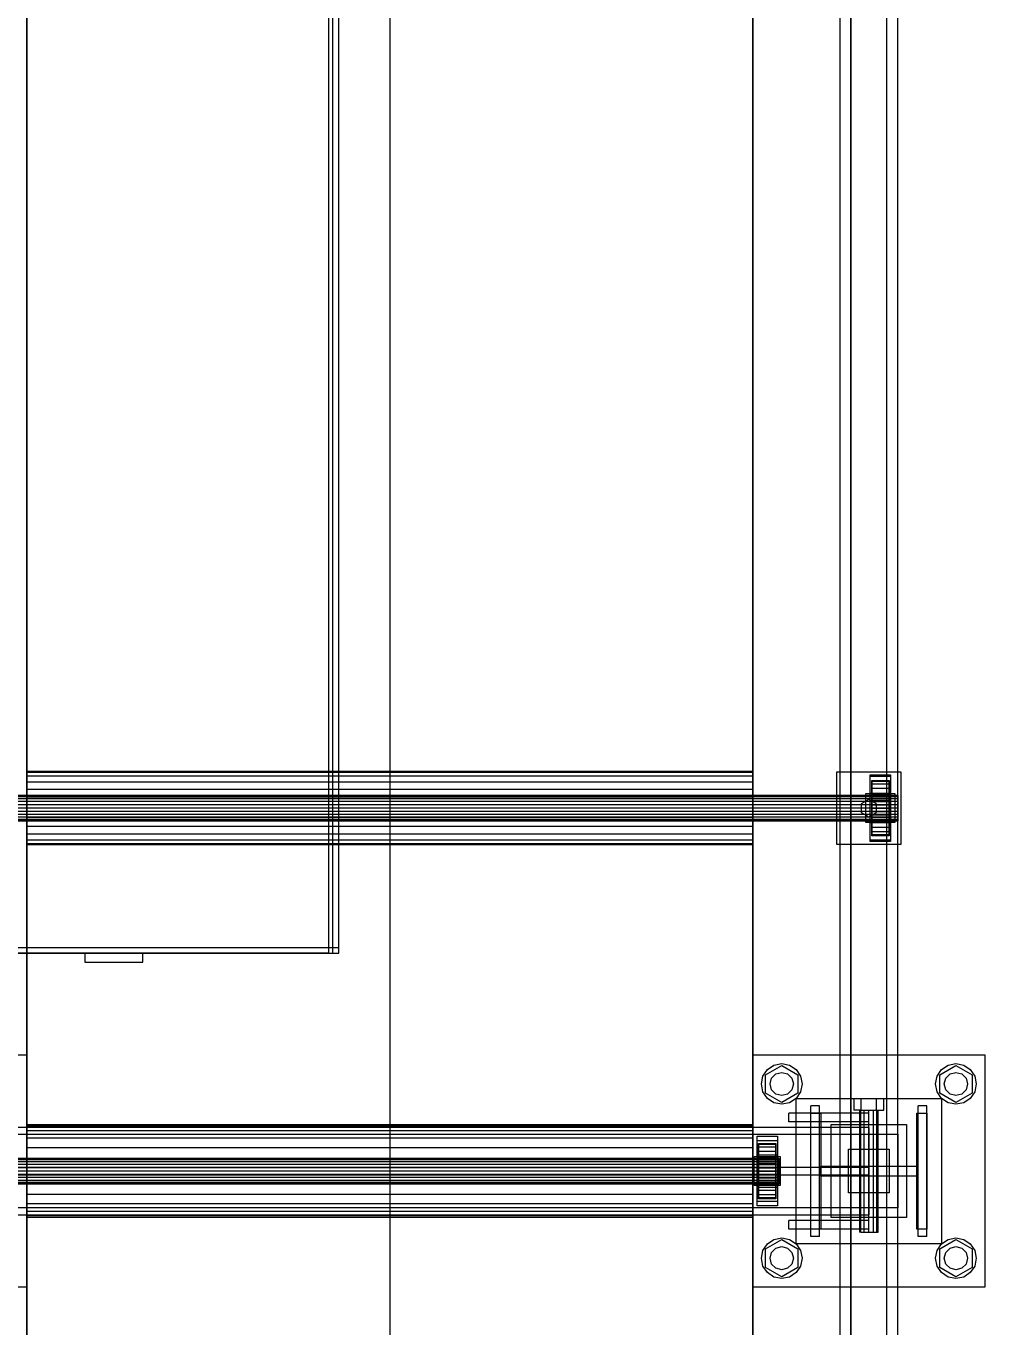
# Model space of a CAD drawing. Header units: millimetres. Extents: x -2500 to 58855, y -53268 to 6837.
# Drawn here: x 57867 to 58527, y -19507 to -18611 of the extents above; entities that cross this region are included whole.
import ezdxf

# ---------------------------------------------------------------- set-up
doc = ezdxf.new("R2010")
doc.units = ezdxf.units.MM
for name, color, linetype, lineweight in [('COTAS_R', 1, 'Continuous', 0), ('superior_C04', 7, 'Continuous', 0), ('superior_secador', 7, 'Continuous', 0)]:
    doc.layers.add(name, color=color, linetype=linetype, lineweight=lineweight)
doc.dimstyles.new('R19_100', dxfattribs={"dimtxt": 250, "dimasz": 150, "dimexe": 150, "dimexo": 80, "dimgap": 100, "dimtad": 1, "dimtih": 1, "dimtoh": 1, "dimdsep": 46, "dimcen": 0.09, "dimadec": 0, "dimazin": 0, "dimtfac": 1, "dimtdec": 4, "dimtofl": 0, "dimtmove": 0, "dimatfit": 3, "dimfxl": 1, "dimtolj": 1, "dimtzin": 0, "dimarcsym": 0})

# ---------------------------------------------------------------- blocks, each defined once
blk = doc.blocks.new('*D26')
at = {"layer": 'COTAS_R', "color": 0, "lineweight": -2, "transparency": 16777216}
for p, q in [((58037.12, -15400), (57067.12, -15400)), ((57217.12, -19600), (57217.12, -15550)), ((58037.12, -19750), (57067.12, -19750))]:
    blk.add_line(p, q, dxfattribs=at)
at = {"layer": 'COTAS_R', "color": 0, "transparency": 16777216}
for points in [[(57192.12, -15550), (57242.12, -15550), (57217.12, -15400)], [(57192.12, -19600), (57242.12, -19600), (57217.12, -19750)]]:
    blk.add_solid(points, dxfattribs=at)
at = {"layer": 'Defpoints', "color": 0, "transparency": 16777216}
for p in [(57217.12, -15400), (58117.12, -15400), (58117.12, -19750)]:
    blk.add_point(p, dxfattribs=at)

msp = doc.modelspace()

# ---------------------------------------------------------------- linework, layer by layer
at = {"layer": 'superior_C04'}
for p, q in [((57867.116, -19750), (57867.116, -15400)), ((58367.116, -15400), (58367.116, -19750)), ((57867.116, -18420), (57867.116, -19400)), ((58117.116, -18420), (58117.116, -19400)), ((58367.116, -19400), (58367.116, -18420)), ((58427.116, -18550), (58427.116, -19750)), ((58434.616, -19748.878), (58434.616, -18548.878)), ((58434.616, -18551.122), (58434.616, -19751.122)), ((58459.616, -19748.878), (58459.616, -18548.878)), ((58459.616, -19751.122), (58459.616, -18551.122)), ((58467.116, -19750), (58467.116, -18550)), ((57867.116, -19124.6), (57867.116, -19125.465)), ((57867.116, -19124.6), (58367.116, -19124.6)), ((57867.116, -19125.465), (57867.116, -19128.003)), ((58367.116, -19125.465), (57867.116, -19125.465)), ((58367.116, -19125.465), (58367.116, -19124.6)), ((58367.116, -19125.465), (58367.116, -19128.003)), ((58425.116, -19175), (58425.116, -19125)), ((58425.116, -19125), (58469.116, -19125)), ((58448.116, -19173), (58448.116, -19127)), ((58448.116, -19127), (58462.116, -19127)), ((58462.116, -19127), (58462.116, -19173)), ((58469.116, -19125), (58469.116, -19175)), ((57867.116, -19128.003), (57867.116, -19132.039)), ((58367.116, -19128.003), (57867.116, -19128.003)), ((57867.116, -19132.039), (57867.116, -19137.3)), ((58367.116, -19132.039), (57867.116, -19132.039)), ((58367.116, -19128.003), (58367.116, -19132.039)), ((58367.116, -19132.039), (58367.116, -19137.3)), ((58448.116, -19140), (58448.116, -19128)), ((58448.116, -19128), (58462.116, -19128)), ((58449.116, -19141), (58449.116, -19131)), ((58449.116, -19131), (58449.116, -19131.647)), ((58449.116, -19131), (58461.116, -19131)), ((58449.116, -19131.647), (58449.116, -19141.307)), ((58461.116, -19131.647), (58449.116, -19131.647)), ((58449.116, -19131.647), (58449.116, -19133.546)), ((58449.116, -19133.546), (58449.116, -19142.206)), ((58461.116, -19133.546), (58449.116, -19133.546)), ((58449.116, -19133.546), (58449.116, -19136.565)), ((58449.116, -19136.565), (58449.116, -19143.636)), ((58461.116, -19136.565), (58449.116, -19136.565)), ((58449.116, -19136.565), (58449.116, -19140.5)), ((58461.116, -19131.647), (58461.116, -19131)), ((58461.116, -19131), (58461.116, -19141)), ((58461.116, -19141.307), (58461.116, -19131.647)), ((58461.116, -19133.546), (58461.116, -19131.647)), ((58461.116, -19142.206), (58461.116, -19133.546)), ((58461.116, -19136.565), (58461.116, -19133.546)), ((58461.116, -19143.636), (58461.116, -19136.565)), ((58461.116, -19140.5), (58461.116, -19136.565)), ((58462.116, -19128), (58462.116, -19140)), ((57767.116, -19141), (58467.116, -19141)), ((58467.116, -19141.307), (57767.116, -19141.307)), ((58467.116, -19142.206), (57767.116, -19142.206)), ((58467.116, -19143.636), (57767.116, -19143.636)), ((58467.116, -19145.5), (57767.116, -19145.5)), ((57867.116, -19137.3), (57867.116, -19143.426)), ((58367.116, -19137.3), (57867.116, -19137.3)), ((57867.116, -19143.426), (57867.116, -19150)), ((58367.116, -19143.426), (57867.116, -19143.426)), ((58367.116, -19137.3), (58367.116, -19143.426)), ((58367.116, -19143.426), (58367.116, -19150)), ((58447.116, -19144), (58441.92, -19147)), ((58445.116, -19160), (58445.116, -19140)), ((58445.116, -19140), (58465.116, -19140)), ((58452.312, -19147), (58447.116, -19144)), ((58462.116, -19140), (58448.116, -19140)), ((58449.116, -19140.5), (58449.116, -19145.5)), ((58461.116, -19140.5), (58449.116, -19140.5)), ((58449.116, -19140.5), (58449.116, -19145.082)), ((58449.116, -19141.307), (58449.116, -19141)), ((58461.116, -19141), (58449.116, -19141)), ((58449.116, -19141.307), (58461.116, -19141.307)), ((58449.116, -19142.206), (58449.116, -19141.307)), ((58449.116, -19142.206), (58461.116, -19142.206)), ((58449.116, -19143.636), (58449.116, -19142.206)), ((58449.116, -19143.636), (58461.116, -19143.636)), ((58449.116, -19145.5), (58449.116, -19143.636)), ((58449.116, -19145.082), (58449.116, -19147.671)), ((58461.116, -19145.082), (58449.116, -19145.082)), ((58449.116, -19145.082), (58449.116, -19150)), ((58449.116, -19145.5), (58461.116, -19145.5)), ((58449.116, -19147.671), (58449.116, -19145.5)), ((58461.116, -19145.5), (58461.116, -19140.5)), ((58461.116, -19145.082), (58461.116, -19140.5)), ((58461.116, -19141), (58461.116, -19141.307)), ((58461.116, -19141.307), (58461.116, -19142.206)), ((58461.116, -19142.206), (58461.116, -19143.636)), ((58461.116, -19143.636), (58461.116, -19145.5)), ((58461.116, -19147.671), (58461.116, -19145.082)), ((58461.116, -19150), (58461.116, -19145.082)), ((58461.116, -19145.5), (58461.116, -19147.671)), ((58465.116, -19140), (58465.116, -19160)), ((58467.116, -19141.307), (58467.116, -19141)), ((58467.116, -19141.307), (58467.116, -19142.206)), ((58467.116, -19142.206), (58467.116, -19143.636)), ((58467.116, -19143.636), (58467.116, -19145.5)), ((58467.116, -19145.5), (58467.116, -19147.671)), ((58467.116, -19147.671), (57767.116, -19147.671)), ((58467.116, -19150), (57767.116, -19150)), ((58467.116, -19152.329), (57767.116, -19152.329)), ((58467.116, -19154.5), (57767.116, -19154.5)), ((57867.116, -19150), (57867.116, -19156.574)), ((58367.116, -19150), (57867.116, -19150)), ((58367.116, -19150), (58367.116, -19156.574)), ((58441.92, -19147), (58441.92, -19153)), ((58441.92, -19153), (58447.116, -19156)), ((58447.116, -19156), (58452.312, -19153)), ((58449.116, -19147.671), (58461.116, -19147.671)), ((58449.116, -19150), (58449.116, -19147.671)), ((58449.116, -19150), (58461.116, -19150)), ((58449.116, -19150), (58449.116, -19154.918)), ((58449.116, -19152.329), (58449.116, -19150)), ((58449.116, -19154.918), (58449.116, -19152.329)), ((58449.116, -19152.329), (58461.116, -19152.329)), ((58449.116, -19154.5), (58449.116, -19152.329)), ((58449.116, -19159.5), (58449.116, -19154.5)), ((58449.116, -19154.5), (58461.116, -19154.5)), ((58449.116, -19156.364), (58449.116, -19154.5)), ((58452.312, -19153), (58452.312, -19147)), ((58461.116, -19147.671), (58461.116, -19150)), ((58461.116, -19150), (58461.116, -19152.329)), ((58461.116, -19154.918), (58461.116, -19150)), ((58461.116, -19152.329), (58461.116, -19154.918)), ((58461.116, -19152.329), (58461.116, -19154.5)), ((58461.116, -19154.5), (58461.116, -19159.5)), ((58461.116, -19154.5), (58461.116, -19156.364)), ((58467.116, -19147.671), (58467.116, -19150)), ((58467.116, -19150), (58467.116, -19152.329)), ((58467.116, -19152.329), (58467.116, -19154.5)), ((58467.116, -19154.5), (58467.116, -19156.364)), ((58467.116, -19156.364), (57767.116, -19156.364)), ((58467.116, -19157.794), (57767.116, -19157.794)), ((58467.116, -19158.693), (57767.116, -19158.693)), ((58467.116, -19159), (57767.116, -19159)), ((57867.116, -19156.574), (57867.116, -19162.7)), ((58367.116, -19156.574), (57867.116, -19156.574)), ((57867.116, -19162.7), (57867.116, -19167.961)), ((58367.116, -19162.7), (57867.116, -19162.7)), ((58367.116, -19156.574), (58367.116, -19162.7)), ((58367.116, -19162.7), (58367.116, -19167.961)), ((58465.116, -19160), (58445.116, -19160)), ((58448.116, -19172), (58448.116, -19160)), ((58448.116, -19160), (58462.116, -19160)), ((58461.116, -19154.918), (58449.116, -19154.918)), ((58449.116, -19154.918), (58449.116, -19159.5)), ((58449.116, -19163.435), (58449.116, -19156.364)), ((58449.116, -19156.364), (58461.116, -19156.364)), ((58449.116, -19157.794), (58449.116, -19156.364)), ((58449.116, -19166.454), (58449.116, -19157.794)), ((58449.116, -19157.794), (58461.116, -19157.794)), ((58449.116, -19158.693), (58449.116, -19157.794)), ((58449.116, -19168.353), (58449.116, -19158.693)), ((58449.116, -19158.693), (58461.116, -19158.693)), ((58449.116, -19159), (58449.116, -19158.693)), ((58449.116, -19169), (58449.116, -19159)), ((58449.116, -19159), (58461.116, -19159)), ((58461.116, -19159.5), (58449.116, -19159.5)), ((58449.116, -19159.5), (58449.116, -19163.435)), ((58461.116, -19163.435), (58449.116, -19163.435)), ((58449.116, -19163.435), (58449.116, -19166.454)), ((58461.116, -19159.5), (58461.116, -19154.918)), ((58461.116, -19156.364), (58461.116, -19163.435)), ((58461.116, -19156.364), (58461.116, -19157.794)), ((58461.116, -19157.794), (58461.116, -19166.454)), ((58461.116, -19157.794), (58461.116, -19158.693)), ((58461.116, -19158.693), (58461.116, -19168.353)), ((58461.116, -19158.693), (58461.116, -19159)), ((58461.116, -19159), (58461.116, -19169)), ((58461.116, -19163.435), (58461.116, -19159.5)), ((58461.116, -19166.454), (58461.116, -19163.435)), ((58462.116, -19160), (58462.116, -19172)), ((58467.116, -19156.364), (58467.116, -19157.794)), ((58467.116, -19157.794), (58467.116, -19158.693)), ((58467.116, -19158.693), (58467.116, -19159)), ((57867.116, -19167.961), (57867.116, -19171.997)), ((58367.116, -19167.961), (57867.116, -19167.961)), ((57867.116, -19171.997), (57867.116, -19174.535)), ((58367.116, -19171.997), (57867.116, -19171.997)), ((58367.116, -19167.961), (58367.116, -19171.997)), ((58367.116, -19171.997), (58367.116, -19174.535)), ((58462.116, -19172), (58448.116, -19172)), ((58461.116, -19166.454), (58449.116, -19166.454)), ((58449.116, -19166.454), (58449.116, -19168.353)), ((58461.116, -19168.353), (58449.116, -19168.353)), ((58449.116, -19168.353), (58449.116, -19169)), ((58461.116, -19169), (58449.116, -19169)), ((58461.116, -19168.353), (58461.116, -19166.454)), ((58461.116, -19169), (58461.116, -19168.353)), ((57867.116, -19174.535), (57867.116, -19175.4)), ((58367.116, -19174.535), (57867.116, -19174.535)), ((58367.116, -19175.4), (57867.116, -19175.4)), ((58367.116, -19174.535), (58367.116, -19175.4)), ((58469.116, -19175), (58425.116, -19175)), ((58462.116, -19173), (58448.116, -19173)), ((57707.116, -19320), (57867.116, -19320)), ((57867.116, -19320), (57867.116, -19480)), ((58367.116, -19480), (58367.116, -19320)), ((58367.116, -19320), (58527.116, -19320)), ((58527.116, -19320), (58527.116, -19480)), ((58374.182, -19334.642), (58377.216, -19330.101)), ((58376.031, -19333.6), (58387.116, -19327.2)), ((58376.031, -19346.4), (58376.031, -19333.6)), ((58377.216, -19330.101), (58381.758, -19327.066)), ((58380.188, -19336), (58383.116, -19333.072)), ((58381.758, -19327.066), (58387.116, -19326)), ((58383.116, -19333.072), (58387.116, -19332)), ((58387.116, -19326), (58392.473, -19327.066)), ((58387.116, -19327.2), (58398.201, -19333.6)), ((58387.116, -19332), (58391.116, -19333.072)), ((58391.116, -19333.072), (58394.044, -19336)), ((58392.473, -19327.066), (58397.015, -19330.101)), ((58397.015, -19330.101), (58400.05, -19334.642)), ((58398.201, -19333.6), (58398.201, -19346.4)), ((58494.182, -19334.642), (58497.216, -19330.101)), ((58496.031, -19333.6), (58507.116, -19327.2)), ((58496.031, -19346.4), (58496.031, -19333.6)), ((58497.216, -19330.101), (58501.758, -19327.066)), ((58500.188, -19336), (58503.116, -19333.072)), ((58501.758, -19327.066), (58507.116, -19326)), ((58503.116, -19333.072), (58507.116, -19332)), ((58507.116, -19326), (58512.473, -19327.066)), ((58507.116, -19327.2), (58518.201, -19333.6)), ((58507.116, -19332), (58511.116, -19333.072)), ((58511.116, -19333.072), (58514.044, -19336)), ((58512.473, -19327.066), (58517.015, -19330.101)), ((58517.015, -19330.101), (58520.05, -19334.642)), ((58518.201, -19333.6), (58518.201, -19346.4)), ((58373.116, -19340), (58374.182, -19334.642)), ((58374.182, -19345.358), (58373.116, -19340)), ((58379.116, -19340), (58380.188, -19336)), ((58380.188, -19344), (58379.116, -19340)), ((58394.044, -19336), (58395.116, -19340)), ((58395.116, -19340), (58394.044, -19344)), ((58400.05, -19334.642), (58401.116, -19340)), ((58401.116, -19340), (58400.05, -19345.358)), ((58493.116, -19340), (58494.182, -19334.642)), ((58494.182, -19345.358), (58493.116, -19340)), ((58499.116, -19340), (58500.188, -19336)), ((58500.188, -19344), (58499.116, -19340)), ((58514.044, -19336), (58515.116, -19340)), ((58515.116, -19340), (58514.044, -19344)), ((58520.05, -19334.642), (58521.116, -19340)), ((58521.116, -19340), (58520.05, -19345.358)), ((58377.216, -19349.899), (58374.182, -19345.358)), ((58387.116, -19352.8), (58376.031, -19346.4)), ((58381.758, -19352.934), (58377.216, -19349.899)), ((58383.116, -19346.928), (58380.188, -19344)), ((58387.116, -19348), (58383.116, -19346.928)), ((58398.201, -19346.4), (58387.116, -19352.8)), ((58391.116, -19346.928), (58387.116, -19348)), ((58394.044, -19344), (58391.116, -19346.928)), ((58397.015, -19349.899), (58392.473, -19352.934)), ((58400.05, -19345.358), (58397.015, -19349.899)), ((58397.116, -19450), (58397.116, -19350)), ((58397.116, -19350), (58497.116, -19350)), ((58436.716, -19350), (58441.916, -19350)), ((58436.716, -19350), (58436.716, -19358)), ((58441.916, -19350), (58452.316, -19350)), ((58441.916, -19358), (58441.916, -19350)), ((58452.316, -19350), (58457.516, -19350)), ((58452.316, -19358), (58452.316, -19350)), ((58457.516, -19358), (58457.516, -19350)), ((58497.216, -19349.899), (58494.182, -19345.358)), ((58507.116, -19352.8), (58496.031, -19346.4)), ((58497.116, -19350), (58497.116, -19450)), ((58501.758, -19352.934), (58497.216, -19349.899)), ((58503.116, -19346.928), (58500.188, -19344)), ((58507.116, -19348), (58503.116, -19346.928)), ((58518.201, -19346.4), (58507.116, -19352.8)), ((58511.116, -19346.928), (58507.116, -19348)), ((58514.044, -19344), (58511.116, -19346.928)), ((58517.015, -19349.899), (58512.473, -19352.934)), ((58520.05, -19345.358), (58517.015, -19349.899)), ((58387.116, -19354), (58381.758, -19352.934)), ((58392.473, -19352.934), (58387.116, -19354)), ((58447.116, -19360), (58392.116, -19360)), ((58392.116, -19366), (58392.116, -19360)), ((58407.116, -19445), (58407.116, -19355)), ((58413.116, -19355), (58407.116, -19355)), ((58407.116, -19440), (58407.116, -19360)), ((58407.116, -19360), (58414.116, -19360)), ((58413.116, -19445), (58413.116, -19355)), ((58414.116, -19360), (58414.116, -19440)), ((58441.916, -19358), (58436.716, -19358)), ((58440.716, -19358), (58441.573, -19358)), ((58440.716, -19358), (58440.716, -19442)), ((58441.573, -19358), (58443.916, -19358)), ((58441.573, -19442), (58441.573, -19358)), ((58441.916, -19358), (58452.316, -19358)), ((58443.916, -19358), (58447.116, -19358)), ((58443.916, -19442), (58443.916, -19358)), ((58447.116, -19358), (58450.316, -19358)), ((58447.116, -19442), (58447.116, -19358)), ((58447.116, -19366), (58447.116, -19360)), ((58450.316, -19358), (58452.658, -19358)), ((58450.316, -19442), (58450.316, -19358)), ((58452.316, -19358), (58457.516, -19358)), ((58452.658, -19358), (58453.516, -19358)), ((58452.658, -19442), (58452.658, -19358)), ((58453.516, -19442), (58453.516, -19358)), ((58480.116, -19440), (58480.116, -19360)), ((58480.116, -19360), (58487.116, -19360)), ((58481.116, -19445), (58481.116, -19355)), ((58487.116, -19355), (58481.116, -19355)), ((58487.116, -19445), (58487.116, -19355)), ((58487.116, -19360), (58487.116, -19440)), ((58507.116, -19354), (58501.758, -19352.934)), ((58512.473, -19352.934), (58507.116, -19354)), ((57867.116, -19368), (57867.116, -19369.09)), ((57867.116, -19368), (58367.116, -19368)), ((57867.116, -19369.09), (57867.116, -19372.287)), ((58367.116, -19369.09), (57867.116, -19369.09)), ((58367.116, -19369.09), (58367.116, -19368)), ((58367.116, -19369.09), (58367.116, -19372.287)), ((58447.116, -19366), (58392.116, -19366)), ((58421.116, -19432), (58421.116, -19368)), ((58421.116, -19368), (58473.116, -19368)), ((58473.116, -19368), (58473.116, -19432)), ((57767.116, -19374.6), (58467.116, -19374.6)), ((58447.116, -19370), (57787.116, -19370)), ((57867.116, -19372.287), (57867.116, -19377.373)), ((58367.116, -19372.287), (57867.116, -19372.287)), ((57867.116, -19377.373), (57867.116, -19384)), ((58367.116, -19377.373), (57867.116, -19377.373)), ((58367.116, -19372.287), (58367.116, -19377.373)), ((58367.116, -19377.373), (58367.116, -19384)), ((58370.116, -19424), (58370.116, -19376)), ((58370.116, -19376), (58384.116, -19376)), ((58384.116, -19376), (58384.116, -19424)), ((58447.116, -19370), (58447.116, -19430)), ((58467.116, -19374.6), (58467.116, -19425.4)), ((57867.116, -19384), (57867.116, -19391.718)), ((58367.116, -19384), (57867.116, -19384)), ((58367.116, -19384), (58367.116, -19391.718)), ((58370.116, -19389), (58370.116, -19379)), ((58370.116, -19379), (58384.116, -19379)), ((58371.116, -19391), (58371.116, -19381)), ((58371.116, -19381), (58371.116, -19381.647)), ((58371.116, -19381), (58383.116, -19381)), ((58371.116, -19381.647), (58371.116, -19391.307)), ((58383.116, -19381.647), (58371.116, -19381.647)), ((58371.116, -19381.647), (58371.116, -19383.546)), ((58371.116, -19383.546), (58371.116, -19392.206)), ((58383.116, -19383.546), (58371.116, -19383.546)), ((58371.116, -19383.546), (58371.116, -19386.565)), ((58371.116, -19386.565), (58371.116, -19393.636)), ((58383.116, -19386.565), (58371.116, -19386.565)), ((58371.116, -19386.565), (58371.116, -19390.5)), ((58383.116, -19381.647), (58383.116, -19381)), ((58383.116, -19381), (58383.116, -19391)), ((58383.116, -19391.307), (58383.116, -19381.647)), ((58383.116, -19383.546), (58383.116, -19381.647)), ((58383.116, -19392.206), (58383.116, -19383.546)), ((58383.116, -19386.565), (58383.116, -19383.546)), ((58383.116, -19393.636), (58383.116, -19386.565)), ((58383.116, -19390.5), (58383.116, -19386.565)), ((58384.116, -19379), (58384.116, -19389)), ((58433.116, -19415), (58433.116, -19385)), ((58433.116, -19385), (58461.116, -19385)), ((58461.116, -19385), (58461.116, -19415)), ((57849.116, -19391), (58385.116, -19391)), ((58385.116, -19391.307), (57849.116, -19391.307)), ((58385.116, -19392.206), (57849.116, -19392.206)), ((58385.116, -19393.636), (57849.116, -19393.636)), ((58385.116, -19395.5), (57849.116, -19395.5)), ((57867.116, -19391.718), (57867.116, -19400)), ((58367.116, -19391.718), (57867.116, -19391.718)), ((58367.116, -19391.718), (58367.116, -19400)), ((58368.116, -19390), (58386.116, -19390)), ((58368.116, -19410), (58368.116, -19390)), ((58384.116, -19389), (58370.116, -19389)), ((58371.116, -19390.5), (58371.116, -19395.5)), ((58383.116, -19390.5), (58371.116, -19390.5)), ((58371.116, -19390.5), (58371.116, -19395.082)), ((58371.116, -19391.307), (58371.116, -19391)), ((58383.116, -19391), (58371.116, -19391)), ((58371.116, -19391.307), (58383.116, -19391.307)), ((58371.116, -19392.206), (58371.116, -19391.307)), ((58371.116, -19392.206), (58383.116, -19392.206)), ((58371.116, -19393.636), (58371.116, -19392.206)), ((58371.116, -19393.636), (58383.116, -19393.636)), ((58371.116, -19395.5), (58371.116, -19393.636)), ((58371.116, -19395.082), (58371.116, -19397.671)), ((58383.116, -19395.082), (58371.116, -19395.082)), ((58371.116, -19395.082), (58371.116, -19400)), ((58371.116, -19395.5), (58383.116, -19395.5)), ((58371.116, -19397.671), (58371.116, -19395.5)), ((58383.116, -19395.5), (58383.116, -19390.5)), ((58383.116, -19395.082), (58383.116, -19390.5)), ((58383.116, -19391), (58383.116, -19391.307)), ((58383.116, -19391.307), (58383.116, -19392.206)), ((58383.116, -19392.206), (58383.116, -19393.636)), ((58383.116, -19393.636), (58383.116, -19395.5)), ((58383.116, -19397.671), (58383.116, -19395.082)), ((58383.116, -19400), (58383.116, -19395.082)), ((58383.116, -19395.5), (58383.116, -19397.671)), ((58385.116, -19391.307), (58385.116, -19391)), ((58385.116, -19391.307), (58385.116, -19392.206)), ((58385.116, -19392.206), (58385.116, -19393.636)), ((58385.116, -19393.636), (58385.116, -19395.5)), ((58385.116, -19395.5), (58385.116, -19397.671)), ((58386.116, -19390), (58386.116, -19410)), ((58414.116, -19403.5), (58414.116, -19396.5)), ((58414.116, -19396.5), (58480.116, -19396.5)), ((58480.116, -19396.5), (58480.116, -19403.5)), ((58447.116, -19397.5), (57787.116, -19397.5)), ((57787.116, -19402.5), (58447.116, -19402.5)), ((58385.116, -19397.671), (57849.116, -19397.671)), ((58385.116, -19400), (57849.116, -19400)), ((58385.116, -19402.329), (57849.116, -19402.329)), ((58385.116, -19404.5), (57849.116, -19404.5)), ((58117.116, -19400), (57867.116, -19400)), ((57867.116, -19400), (57867.116, -19750)), ((57867.116, -19400), (57867.116, -19408.282)), ((58367.116, -19400), (57867.116, -19400)), ((58367.116, -19400), (58117.116, -19400)), ((58117.116, -19400), (58117.116, -19750)), ((58367.116, -19750), (58367.116, -19400)), ((58367.116, -19400), (58367.116, -19408.282)), ((58371.116, -19397.671), (58383.116, -19397.671)), ((58371.116, -19400), (58371.116, -19397.671)), ((58371.116, -19400), (58383.116, -19400)), ((58371.116, -19400), (58371.116, -19404.918)), ((58371.116, -19402.329), (58371.116, -19400)), ((58371.116, -19404.918), (58371.116, -19402.329)), ((58371.116, -19402.329), (58383.116, -19402.329)), ((58371.116, -19404.5), (58371.116, -19402.329)), ((58371.116, -19409.5), (58371.116, -19404.5)), ((58371.116, -19404.5), (58383.116, -19404.5)), ((58371.116, -19406.364), (58371.116, -19404.5)), ((58383.116, -19404.918), (58371.116, -19404.918)), ((58371.116, -19404.918), (58371.116, -19409.5)), ((58383.116, -19397.671), (58383.116, -19400)), ((58383.116, -19400), (58383.116, -19402.329)), ((58383.116, -19404.918), (58383.116, -19400)), ((58383.116, -19402.329), (58383.116, -19404.918)), ((58383.116, -19402.329), (58383.116, -19404.5)), ((58383.116, -19404.5), (58383.116, -19409.5)), ((58383.116, -19404.5), (58383.116, -19406.364)), ((58383.116, -19409.5), (58383.116, -19404.918)), ((58385.116, -19397.671), (58385.116, -19400)), ((58385.116, -19400), (58385.116, -19402.329)), ((58385.116, -19402.329), (58385.116, -19404.5)), ((58385.116, -19404.5), (58385.116, -19406.364)), ((58480.116, -19403.5), (58414.116, -19403.5)), ((58447.116, -19397.5), (58447.116, -19402.5)), ((58385.116, -19406.364), (57849.116, -19406.364)), ((58385.116, -19407.794), (57849.116, -19407.794)), ((58385.116, -19408.693), (57849.116, -19408.693)), ((58385.116, -19409), (57849.116, -19409)), ((57867.116, -19408.282), (57867.116, -19416)), ((58367.116, -19408.282), (57867.116, -19408.282)), ((58367.116, -19408.282), (58367.116, -19416)), ((58386.116, -19410), (58368.116, -19410)), ((58370.116, -19421), (58370.116, -19411)), ((58370.116, -19411), (58384.116, -19411)), ((58371.116, -19413.435), (58371.116, -19406.364)), ((58371.116, -19406.364), (58383.116, -19406.364)), ((58371.116, -19407.794), (58371.116, -19406.364)), ((58371.116, -19416.454), (58371.116, -19407.794)), ((58371.116, -19407.794), (58383.116, -19407.794)), ((58371.116, -19408.693), (58371.116, -19407.794)), ((58371.116, -19418.353), (58371.116, -19408.693)), ((58371.116, -19408.693), (58383.116, -19408.693)), ((58371.116, -19409), (58371.116, -19408.693)), ((58371.116, -19419), (58371.116, -19409)), ((58371.116, -19409), (58383.116, -19409)), ((58383.116, -19409.5), (58371.116, -19409.5)), ((58371.116, -19409.5), (58371.116, -19413.435)), ((58383.116, -19413.435), (58371.116, -19413.435)), ((58371.116, -19413.435), (58371.116, -19416.454)), ((58383.116, -19406.364), (58383.116, -19413.435)), ((58383.116, -19406.364), (58383.116, -19407.794)), ((58383.116, -19407.794), (58383.116, -19416.454)), ((58383.116, -19407.794), (58383.116, -19408.693)), ((58383.116, -19408.693), (58383.116, -19418.353)), ((58383.116, -19408.693), (58383.116, -19409)), ((58383.116, -19409), (58383.116, -19419)), ((58383.116, -19413.435), (58383.116, -19409.5)), ((58383.116, -19416.454), (58383.116, -19413.435)), ((58384.116, -19411), (58384.116, -19421)), ((58385.116, -19406.364), (58385.116, -19407.794)), ((58385.116, -19407.794), (58385.116, -19408.693)), ((58385.116, -19408.693), (58385.116, -19409)), ((57867.116, -19416), (57867.116, -19422.627)), ((58367.116, -19416), (57867.116, -19416)), ((57867.116, -19422.627), (57867.116, -19427.713)), ((58367.116, -19422.627), (57867.116, -19422.627)), ((58367.116, -19416), (58367.116, -19422.627)), ((58367.116, -19422.627), (58367.116, -19427.713)), ((58384.116, -19421), (58370.116, -19421)), ((58383.116, -19416.454), (58371.116, -19416.454)), ((58371.116, -19416.454), (58371.116, -19418.353)), ((58383.116, -19418.353), (58371.116, -19418.353)), ((58371.116, -19418.353), (58371.116, -19419)), ((58383.116, -19419), (58371.116, -19419)), ((58383.116, -19418.353), (58383.116, -19416.454)), ((58383.116, -19419), (58383.116, -19418.353)), ((58461.116, -19415), (58433.116, -19415)), ((58467.116, -19425.4), (57767.116, -19425.4)), ((57787.116, -19430), (58447.116, -19430)), ((57867.116, -19427.713), (57867.116, -19430.91)), ((58367.116, -19427.713), (57867.116, -19427.713)), ((57867.116, -19430.91), (57867.116, -19432)), ((58367.116, -19430.91), (57867.116, -19430.91)), ((58367.116, -19432), (57867.116, -19432)), ((58367.116, -19427.713), (58367.116, -19430.91)), ((58367.116, -19430.91), (58367.116, -19432)), ((58384.116, -19424), (58370.116, -19424)), ((58473.116, -19432), (58421.116, -19432)), ((58447.116, -19434), (58392.116, -19434)), ((58392.116, -19440), (58392.116, -19434)), ((58447.116, -19440), (58392.116, -19440)), ((58414.116, -19440), (58407.116, -19440)), ((58447.116, -19440), (58447.116, -19434)), ((58487.116, -19440), (58480.116, -19440)), ((58374.182, -19454.642), (58377.216, -19450.101)), ((58376.031, -19453.6), (58387.116, -19447.2)), ((58377.216, -19450.101), (58381.758, -19447.066)), ((58381.758, -19447.066), (58387.116, -19446)), ((58387.116, -19446), (58392.473, -19447.066)), ((58387.116, -19447.2), (58398.201, -19453.6)), ((58392.473, -19447.066), (58397.015, -19450.101)), ((58397.015, -19450.101), (58400.05, -19454.642)), ((58497.116, -19450), (58397.116, -19450)), ((58413.116, -19445), (58407.116, -19445)), ((58441.573, -19442), (58440.716, -19442)), ((58441.573, -19442), (58443.916, -19442)), ((58443.916, -19442), (58447.116, -19442)), ((58447.116, -19442), (58450.316, -19442)), ((58450.316, -19442), (58452.658, -19442)), ((58452.658, -19442), (58453.516, -19442)), ((58487.116, -19445), (58481.116, -19445)), ((58494.182, -19454.642), (58497.216, -19450.101)), ((58496.031, -19453.6), (58507.116, -19447.2)), ((58497.216, -19450.101), (58501.758, -19447.066)), ((58501.758, -19447.066), (58507.116, -19446)), ((58507.116, -19446), (58512.473, -19447.066)), ((58507.116, -19447.2), (58518.201, -19453.6)), ((58512.473, -19447.066), (58517.015, -19450.101)), ((58517.015, -19450.101), (58520.05, -19454.642)), ((58373.116, -19460), (58374.182, -19454.642)), ((58376.031, -19466.4), (58376.031, -19453.6)), ((58379.116, -19460), (58380.188, -19456)), ((58380.188, -19456), (58383.116, -19453.072)), ((58383.116, -19453.072), (58387.116, -19452)), ((58387.116, -19452), (58391.116, -19453.072)), ((58391.116, -19453.072), (58394.044, -19456)), ((58394.044, -19456), (58395.116, -19460)), ((58398.201, -19453.6), (58398.201, -19466.4)), ((58400.05, -19454.642), (58401.116, -19460)), ((58493.116, -19460), (58494.182, -19454.642)), ((58496.031, -19466.4), (58496.031, -19453.6)), ((58499.116, -19460), (58500.188, -19456)), ((58500.188, -19456), (58503.116, -19453.072)), ((58503.116, -19453.072), (58507.116, -19452)), ((58507.116, -19452), (58511.116, -19453.072)), ((58511.116, -19453.072), (58514.044, -19456)), ((58514.044, -19456), (58515.116, -19460)), ((58518.201, -19453.6), (58518.201, -19466.4)), ((58520.05, -19454.642), (58521.116, -19460)), ((58374.182, -19465.358), (58373.116, -19460)), ((58377.216, -19469.899), (58374.182, -19465.358)), ((58387.116, -19472.8), (58376.031, -19466.4)), ((58380.188, -19464), (58379.116, -19460)), ((58383.116, -19466.928), (58380.188, -19464)), ((58387.116, -19468), (58383.116, -19466.928)), ((58398.201, -19466.4), (58387.116, -19472.8)), ((58391.116, -19466.928), (58387.116, -19468)), ((58394.044, -19464), (58391.116, -19466.928)), ((58395.116, -19460), (58394.044, -19464)), ((58400.05, -19465.358), (58397.015, -19469.899)), ((58401.116, -19460), (58400.05, -19465.358)), ((58494.182, -19465.358), (58493.116, -19460)), ((58497.216, -19469.899), (58494.182, -19465.358)), ((58507.116, -19472.8), (58496.031, -19466.4)), ((58500.188, -19464), (58499.116, -19460)), ((58503.116, -19466.928), (58500.188, -19464)), ((58507.116, -19468), (58503.116, -19466.928)), ((58518.201, -19466.4), (58507.116, -19472.8)), ((58511.116, -19466.928), (58507.116, -19468)), ((58514.044, -19464), (58511.116, -19466.928)), ((58515.116, -19460), (58514.044, -19464)), ((58520.05, -19465.358), (58517.015, -19469.899)), ((58521.116, -19460), (58520.05, -19465.358)), ((58381.758, -19472.934), (58377.216, -19469.899)), ((58387.116, -19474), (58381.758, -19472.934)), ((58392.473, -19472.934), (58387.116, -19474)), ((58397.015, -19469.899), (58392.473, -19472.934)), ((58501.758, -19472.934), (58497.216, -19469.899)), ((58507.116, -19474), (58501.758, -19472.934)), ((58512.473, -19472.934), (58507.116, -19474)), ((58517.015, -19469.899), (58512.473, -19472.934)), ((57867.116, -19480), (57707.116, -19480)), ((58527.116, -19480), (58367.116, -19480))]:
    msp.add_line(p, q, dxfattribs=at)
at = {"layer": 'superior_secador'}
for p, q in [((58075.045, -16750), (58075.045, -19250)), ((58077.873, -19250), (58077.873, -16750)), ((58082.116, -19250), (58082.116, -16750)), ((57577.116, -19246), (58082.116, -19246)), ((57577.116, -19250), (58077.873, -19250)), ((58075.045, -19250), (57577.116, -19250)), ((57577.116, -19250), (58082.116, -19250)), ((57907.116, -19250), (57947.116, -19250)), ((57907.116, -19250), (57907.116, -19256)), ((57947.116, -19256), (57947.116, -19250)), ((58075.045, -19250), (58077.873, -19250)), ((58077.873, -19250), (58082.116, -19250)), ((58082.116, -19250), (58082.116, -19246)), ((57907.116, -19256), (57947.116, -19256))]:
    msp.add_line(p, q, dxfattribs=at)

# ---------------------------------------------------------------- dimensions: what is measured, and where the dimension line sits
at = {"layer": 'COTAS_R'}
dim = msp.add_aligned_dim(p1=(58117.116, -19750), p2=(58117.116, -15400), distance=900, text='<> R', dimstyle='R19_100', dxfattribs=at)
dim.commit()
dim.dimension.update_dxf_attribs({"geometry": '*D26', "text_midpoint": (57217.116, -17575)})

doc.saveas('drawing.dxf')
